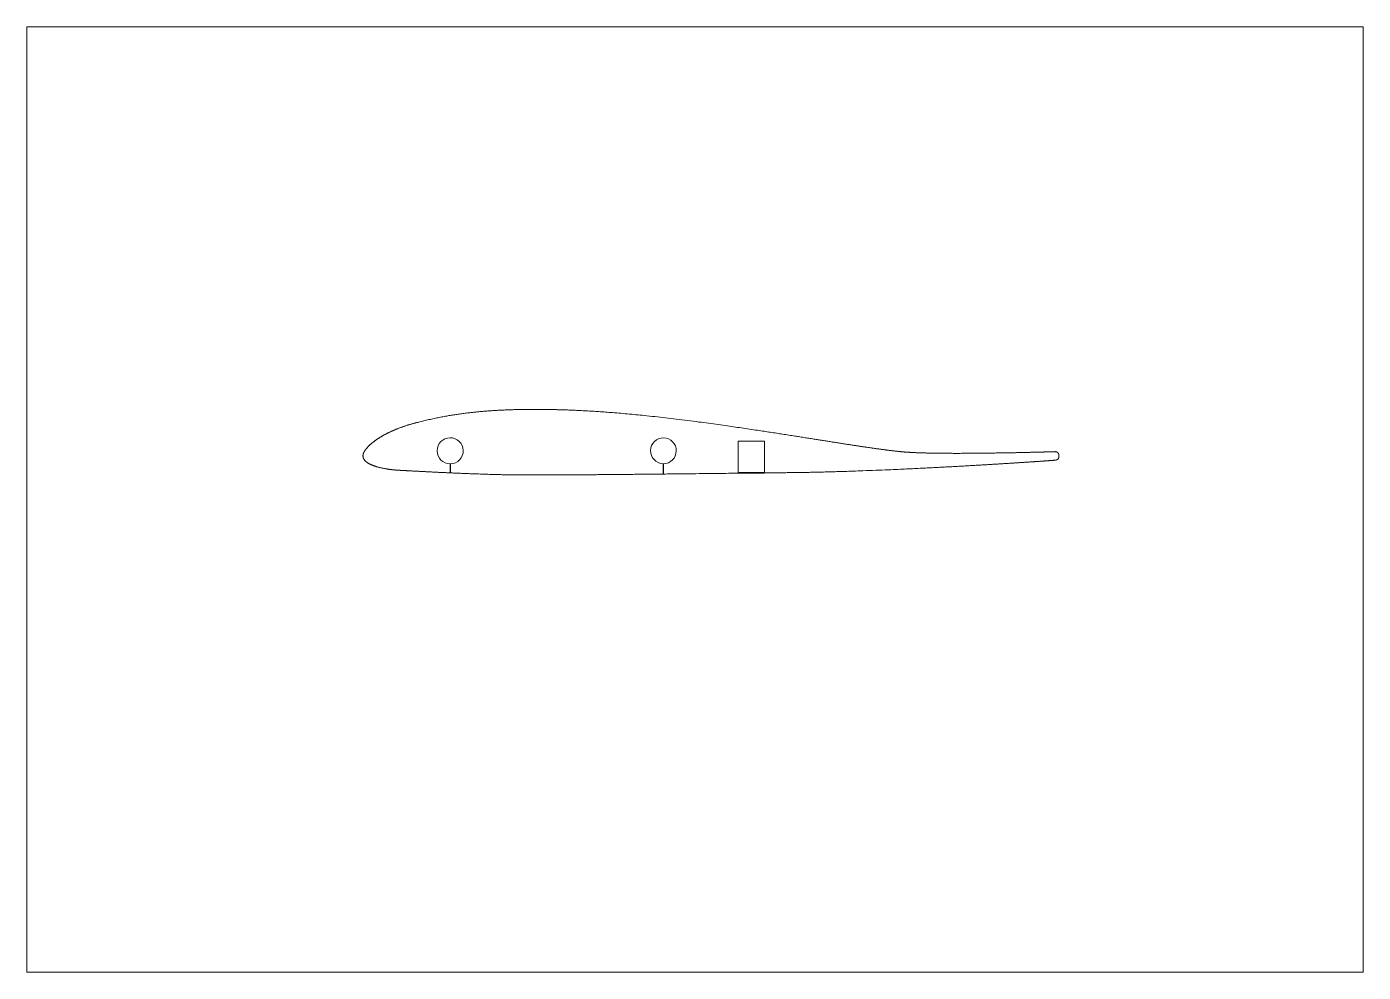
# Paper-space layout 'Sheet' of a CAD drawing. Header units: millimetres. Extents: x 0 to 420, y 0 to 297.
# The model-space entities are those that its viewports show. They can reach past a viewport. Long polylines and large blocks are cut down to what shows.
import ezdxf

# ---------------------------------------------------------------- set-up
doc = ezdxf.new("R2010")
doc.units = ezdxf.units.MM
doc.layers.add('Geometries', color=7, linetype='Continuous')

msp = doc.modelspace()

# ---------------------------------------------------------------- linework, layer by layer
at = {"layer": 'Geometries', "linetype": 'Continuous', "lineweight": 13}
for p, q in [((223.59, 166.86), (223.59, 156.99)), ((231.79, 166.86), (223.59, 166.86)), ((231.79, 156.85), (231.79, 166.86)), ((133.07, 156.87), (133.07, 159.7)), ((133.17, 159.7), (133.17, 156.86)), ((199.95, 156.5), (199.95, 159.75)), ((200.05, 159.75), (200.05, 156.5)), ((231.69, 156.99), (223.59, 156.99)), ((231.69, 156.75), (223.59, 156.75)), ((231.69, 156.75), (231.69, 156.99))]:
    msp.add_line(p, q, dxfattribs=at)
at = {"layer": 'Geometries', "linetype": 'Continuous', "lineweight": 13, "flags": 128}
for points in [[(323.2, 163.53), (323.14, 163.52), (323.08, 163.52), (323.02, 163.52), (322.95, 163.52), (322.89, 163.52), (322.82, 163.51), (322.76, 163.51), (322.69, 163.51), (322.62, 163.51), (322.55, 163.51), (322.48, 163.5), (322.4, 163.5), (322.33, 163.5), (322.25, 163.5), (322.17, 163.49), (322.09, 163.49), (322.01, 163.49), (321.93, 163.49), (321.85, 163.49), (321.76, 163.48), (321.67, 163.48), (321.59, 163.48), (321.5, 163.48), (321.4, 163.47), (321.3, 163.47), (321.2, 163.47), (321.09, 163.46), (320.99, 163.46), (320.88, 163.46), (320.76, 163.45), (320.65, 163.45), (320.53, 163.45), (320.41, 163.45), (320.29, 163.44), (320.17, 163.44), (320.06, 163.44), (319.94, 163.43), (319.82, 163.43), (319.7, 163.43), (319.58, 163.42), (319.45, 163.42), (319.33, 163.42), (319.2, 163.41), (319.07, 163.41), (318.95, 163.41), (318.82, 163.4), (318.69, 163.4), (318.56, 163.4), (318.42, 163.39), (318.28, 163.39), (318.13, 163.38), (317.99, 163.38), (317.84, 163.38), (317.69, 163.37), (317.55, 163.37), (317.41, 163.37), (317.26, 163.36), (317.12, 163.36), (316.97, 163.36), (316.81, 163.35), (316.64, 163.35), (316.48, 163.34), (316.31, 163.34), (316.14, 163.33), (315.97, 163.33), (315.8, 163.33), (315.62, 163.32), (315.42, 163.32), (315.22, 163.31), (315.02, 163.31), (314.82, 163.3), (314.61, 163.3), (314.4, 163.29), (314.19, 163.29), (314, 163.28), (313.81, 163.28), (313.61, 163.28), (313.41, 163.27), (313.21, 163.27), (313.02, 163.26), (312.8, 163.26), (312.58, 163.25), (312.36, 163.25), (312.14, 163.24), (311.91, 163.24), (311.69, 163.23), (311.47, 163.23), (311.25, 163.22), (311.02, 163.22), (310.75, 163.21), (310.49, 163.21), (310.21, 163.2), (309.94, 163.2), (309.67, 163.19), (309.39, 163.19), (309.11, 163.18), (308.84, 163.18), (308.56, 163.17), (308.27, 163.17), (307.99, 163.16), (307.71, 163.16), (307.37, 163.15), (307.04, 163.14), (306.7, 163.14), (306.36, 163.13), (306.01, 163.13), (305.66, 163.12), (305.31, 163.12), (304.96, 163.11), (304.6, 163.11), (304.26, 163.1), (303.91, 163.09), (303.56, 163.09), (303.21, 163.09), (302.79, 163.08), (302.37, 163.07), (301.94, 163.07), (301.52, 163.06), (301.1, 163.06), (300.68, 163.05), (300.09, 163.05), (299.5, 163.04), (298.91, 163.04), (298.31, 163.03), (297.72, 163.03), (297.13, 163.02), (296.54, 163.02), (296.07, 163.01), (295.61, 163.01), (295.15, 163.01), (294.68, 163.01), (294.22, 163.01), (293.76, 163.01), (293.3, 163), (292.85, 163), (292.41, 163), (291.96, 163), (291.51, 163), (291.17, 163), (290.82, 163.01), (290.47, 163.01), (290.13, 163.01), (289.82, 163.01), (289.51, 163.01), (289.21, 163.01), (288.91, 163.01), (288.6, 163.02), (288.3, 163.02), (288, 163.02), (287.7, 163.02), (287.42, 163.03), (287.14, 163.03), (286.86, 163.03), (286.58, 163.04), (286.3, 163.04), (286.03, 163.04), (285.77, 163.05), (285.51, 163.05), (285.26, 163.05), (285, 163.06), (284.75, 163.06), (284.49, 163.07), (284.24, 163.07), (283.99, 163.08), (283.75, 163.08), (283.5, 163.09), (283.26, 163.09), (283.02, 163.1), (282.78, 163.1), (282.55, 163.11), (282.35, 163.12), (282.15, 163.12), (281.96, 163.13), (281.76, 163.13), (281.57, 163.14), (281.38, 163.14), (281.19, 163.15), (281.02, 163.16), (280.84, 163.16), (280.66, 163.17), (280.49, 163.17), (280.31, 163.18), (280.14, 163.19), (279.97, 163.19), (279.79, 163.2), (279.62, 163.21), (279.46, 163.21), (279.3, 163.22), (279.13, 163.23), (278.97, 163.23), (278.81, 163.24), (278.66, 163.25), (278.5, 163.26), (278.35, 163.26), (278.2, 163.27), (278.05, 163.28), (277.91, 163.29), (277.77, 163.3), (277.63, 163.3), (277.49, 163.31), (277.36, 163.32), (277.22, 163.33), (277.09, 163.34), (276.96, 163.34), (276.82, 163.35), (276.69, 163.36), (276.48, 163.38), (276.39, 163.38), (276.3, 163.39), (276.19, 163.4), (276.09, 163.41), (275.98, 163.41), (275.84, 163.42), (275.7, 163.44), (275.56, 163.45), (275.42, 163.46), (275.28, 163.47), (275.14, 163.49), (274.99, 163.5), (274.83, 163.51), (274.67, 163.53), (274.51, 163.54), (274.34, 163.56), (274.17, 163.58), (274, 163.59), (273.83, 163.61), (273.66, 163.63), (273.49, 163.65), (273.31, 163.67), (273.14, 163.69), (272.96, 163.71), (272.78, 163.73), (272.61, 163.75), (272.44, 163.77), (272.27, 163.79), (272.1, 163.8), (271.93, 163.82), (271.76, 163.85), (271.59, 163.87), (271.41, 163.89), (271.22, 163.91), (271.03, 163.93), (270.83, 163.96), (270.63, 163.98), (270.43, 164.01), (270.23, 164.03), (270.03, 164.06), (269.83, 164.09), (269.62, 164.11), (269.41, 164.14), (269.21, 164.17), (269, 164.19), (268.8, 164.22), (268.59, 164.25), (268.37, 164.28), (268.16, 164.31), (267.94, 164.34), (267.72, 164.37), (267.51, 164.4), (267.29, 164.43), (267.07, 164.46), (266.85, 164.49), (266.63, 164.52), (266.4, 164.55), (266.17, 164.58), (265.95, 164.62), (265.71, 164.65), (265.48, 164.68), (265.25, 164.72), (265.01, 164.75), (264.76, 164.79), (264.51, 164.82), (264.26, 164.86), (264, 164.9), (263.75, 164.93), (263.49, 164.97), (263.25, 165.01), (263, 165.04), (262.76, 165.08), (262.51, 165.12), (262.26, 165.16), (262.01, 165.19), (261.76, 165.23), (261.5, 165.27), (261.25, 165.31), (260.99, 165.35), (260.74, 165.38), (260.49, 165.42), (260.24, 165.46), (259.98, 165.5), (259.69, 165.54), (259.4, 165.59), (259.1, 165.64), (258.8, 165.68), (258.51, 165.73), (258.21, 165.77), (257.91, 165.82), (257.61, 165.87), (257.29, 165.91), (256.97, 165.96), (256.65, 166.01), (256.33, 166.06), (256, 166.12), (255.68, 166.17), (255.37, 166.21), (255.05, 166.26), (254.74, 166.31), (254.42, 166.36), (254.11, 166.41), (253.79, 166.46), (253.47, 166.51), (253.15, 166.56), (252.81, 166.62), (252.47, 166.67), (252.13, 166.72), (251.79, 166.78), (251.44, 166.83), (251.1, 166.89), (250.75, 166.94), (250.41, 167), (250.06, 167.05), (249.71, 167.11), (249.36, 167.16), (249.01, 167.22), (248.67, 167.27), (248.34, 167.32), (248, 167.38), (247.67, 167.43), (247.33, 167.48), (246.94, 167.54), (246.54, 167.61), (246.15, 167.67), (245.75, 167.73), (245.36, 167.79), (244.97, 167.86), (244.57, 167.92), (244.18, 167.98), (243.78, 168.04), (243.38, 168.11), (242.97, 168.17), (242.57, 168.24), (242.16, 168.3), (241.75, 168.36), (241.34, 168.43), (240.93, 168.49), (240.44, 168.57), (239.96, 168.64), (239.47, 168.72), (238.99, 168.8), (238.5, 168.87), (238.01, 168.95), (237.54, 169.02), (237.08, 169.09), (236.61, 169.17), (236.14, 169.24), (235.67, 169.31), (235.18, 169.39), (234.68, 169.47), (234.17, 169.54), (233.67, 169.62), (233.17, 169.7), (232.66, 169.77), (232.18, 169.85), (231.7, 169.92), (231.22, 169.99), (230.74, 170.07), (230.26, 170.14), (229.64, 170.23), (229.02, 170.33), (228.4, 170.42), (227.78, 170.51), (227.16, 170.6), (226.53, 170.7), (225.91, 170.79), (225.28, 170.88), (224.65, 170.97), (224.02, 171.07), (223.39, 171.16), (222.76, 171.25), (222.14, 171.34), (221.51, 171.43), (220.89, 171.52), (220.26, 171.61), (219.52, 171.71), (218.77, 171.82), (218.02, 171.92), (217.27, 172.03), (216.52, 172.13), (215.77, 172.23), (215.01, 172.34), (214.26, 172.44), (213.5, 172.54), (212.74, 172.64), (211.99, 172.74), (211.23, 172.84), (210.33, 172.96), (209.43, 173.08), (208.54, 173.19), (207.64, 173.3), (206.76, 173.42), (205.88, 173.52), (205, 173.63), (204.11, 173.74), (203.23, 173.85), (202.35, 173.95), (201.52, 174.05), (200.69, 174.14), (199.85, 174.24), (199.02, 174.33), (198.19, 174.43), (197.36, 174.52), (196.53, 174.61), (195.7, 174.7), (194.87, 174.78), (194.04, 174.87), (193.39, 174.94), (192.74, 175), (192.09, 175.07), (191.44, 175.13), (190.79, 175.19), (190.1, 175.26), (189.41, 175.32), (188.73, 175.39), (188.04, 175.45), (187.36, 175.51), (186.67, 175.57), (186.03, 175.62), (185.39, 175.68), (184.75, 175.73), (184.11, 175.78), (183.47, 175.83), (182.93, 175.87), (182.4, 175.92), (181.87, 175.95), (181.34, 175.99), (180.81, 176.03), (180.28, 176.07), (179.79, 176.1), (179.29, 176.14), (178.8, 176.17), (178.3, 176.2), (177.81, 176.23), (177.31, 176.26), (176.81, 176.29), (176.31, 176.32), (175.81, 176.35), (175.32, 176.38), (174.82, 176.4), (174.33, 176.43), (173.84, 176.45), (173.32, 176.48), (172.81, 176.5), (172.3, 176.53), (171.79, 176.55), (171.28, 176.57), (170.77, 176.59), (170.33, 176.61), (169.9, 176.62), (169.46, 176.64), (169.03, 176.65), (168.6, 176.66), (168.17, 176.68), (167.74, 176.69), (167.33, 176.7), (167.02, 176.71), (166.73, 176.71), (166.47, 176.72), (166.22, 176.72), (165.89, 176.73), (165.56, 176.74), (165.24, 176.74), (164.91, 176.75), (164.59, 176.76), (164.27, 176.76), (163.94, 176.77), (163.63, 176.77), (163.29, 176.77), (162.96, 176.78), (162.63, 176.78), (162.3, 176.79), (161.97, 176.79), (161.65, 176.79), (161.3, 176.79), (160.94, 176.8), (160.59, 176.8), (160.25, 176.8), (159.9, 176.8), (159.56, 176.8), (159.22, 176.8), (158.89, 176.8), (158.55, 176.8), (158.21, 176.8), (157.88, 176.8), (157.54, 176.79), (157.2, 176.79), (156.87, 176.79), (156.54, 176.78), (156.21, 176.78), (155.88, 176.78), (155.55, 176.77), (155.23, 176.77), (154.9, 176.76), (154.58, 176.75), (154.26, 176.75), (153.94, 176.74), (153.64, 176.73), (153.35, 176.73), (153.06, 176.72), (152.77, 176.71), (152.49, 176.7), (152.2, 176.69), (151.89, 176.68), (151.58, 176.67), (151.27, 176.66), (150.96, 176.65), (150.65, 176.64), (150.35, 176.62), (150.04, 176.61), (149.71, 176.6), (149.38, 176.58), (149.05, 176.57), (148.72, 176.55), (148.39, 176.53), (148.07, 176.52), (147.74, 176.5), (147.42, 176.48), (147.1, 176.46), (146.78, 176.44), (146.46, 176.42), (146.15, 176.4), (145.84, 176.38), (145.53, 176.36), (145.21, 176.34), (144.89, 176.31), (144.58, 176.29), (144.26, 176.26), (143.95, 176.24), (143.63, 176.21), (143.32, 176.19), (143.01, 176.16), (142.69, 176.13), (142.37, 176.1), (142.04, 176.07), (141.72, 176.04), (141.4, 176.01), (141.08, 175.98), (140.77, 175.95), (140.45, 175.91), (140.14, 175.88), (139.82, 175.84), (139.51, 175.81), (139.2, 175.77), (138.83, 175.73), (138.46, 175.68), (138.1, 175.64), (137.74, 175.59), (137.37, 175.55), (137, 175.5), (136.63, 175.45), (136.27, 175.4), (135.91, 175.34), (135.55, 175.29), (135.19, 175.24), (134.84, 175.19), (134.48, 175.13), (134.12, 175.07), (133.77, 175.02), (133.41, 174.96), (133.05, 174.9), (132.69, 174.84), (132.34, 174.78), (131.98, 174.71), (131.58, 174.64), (131.19, 174.57), (130.8, 174.5), (130.4, 174.42), (130.01, 174.35), (129.62, 174.27), (129.23, 174.19), (128.83, 174.11), (128.43, 174.03), (128.02, 173.94), (127.61, 173.85), (127.2, 173.76), (126.79, 173.67), (126.38, 173.58), (125.97, 173.49), (125.56, 173.39), (125.16, 173.3), (124.75, 173.2), (124.34, 173.1), (123.93, 173), (123.57, 172.91), (123.21, 172.82), (122.85, 172.73), (122.61, 172.67), (122.37, 172.6), (122.16, 172.55), (122.07, 172.53), (122.03, 172.51), (122.02, 172.51), (122.01, 172.51), (122.01, 172.51), (122, 172.51), (122, 172.51), (121.99, 172.51), (121.77, 172.45), (121.55, 172.39), (121.34, 172.33), (121.12, 172.27), (120.91, 172.21), (120.69, 172.15), (120.48, 172.09), (120.29, 172.03), (120.1, 171.97), (119.91, 171.91), (119.72, 171.86), (119.53, 171.8), (119.35, 171.74), (119.16, 171.68), (118.98, 171.62), (118.8, 171.56), (118.62, 171.5), (118.44, 171.44), (118.26, 171.38), (118.1, 171.32), (117.93, 171.26), (117.77, 171.2), (117.6, 171.14), (117.44, 171.08), (117.27, 171.02), (117.1, 170.96), (116.94, 170.89), (116.77, 170.83), (116.6, 170.76), (116.44, 170.7), (116.29, 170.64), (116.14, 170.58), (115.99, 170.51), (115.84, 170.45), (115.69, 170.39), (115.52, 170.32), (115.36, 170.25), (115.2, 170.18), (115.04, 170.11), (114.88, 170.04), (114.72, 169.97), (114.57, 169.9), (114.41, 169.83), (114.27, 169.76), (114.12, 169.69), (113.98, 169.62), (113.84, 169.56), (113.7, 169.49), (113.56, 169.42), (113.43, 169.35), (113.3, 169.29), (113.17, 169.22), (113.05, 169.16), (112.92, 169.09), (112.78, 169.02), (112.64, 168.95), (112.51, 168.88), (112.37, 168.8), (112.24, 168.73), (112.11, 168.66), (111.98, 168.58), (111.85, 168.51), (111.72, 168.44), (111.6, 168.36), (111.47, 168.29), (111.35, 168.22), (111.23, 168.14), (111.11, 168.07), (110.99, 168), (110.87, 167.92), (110.75, 167.84), (110.63, 167.77), (110.51, 167.69), (110.39, 167.61), (110.27, 167.54), (110.16, 167.46), (110.05, 167.38), (109.94, 167.31), (109.83, 167.23), (109.72, 167.16), (109.61, 167.08), (109.51, 167.01), (109.41, 166.93), (109.31, 166.86), (109.22, 166.79), (109.13, 166.73), (109.04, 166.66), (108.95, 166.59), (108.87, 166.52), (108.78, 166.45), (108.7, 166.38), (108.61, 166.32), (108.53, 166.25), (108.45, 166.18), (108.37, 166.12), (108.28, 166.04), (108.19, 165.96), (108.1, 165.88), (108.01, 165.8), (107.94, 165.74), (107.86, 165.67), (107.79, 165.61), (107.72, 165.54), (107.66, 165.48), (107.59, 165.41), (107.51, 165.34), (107.44, 165.26), (107.36, 165.19), (107.29, 165.11), (107.23, 165.05), (107.16, 164.98), (107.1, 164.91), (107.04, 164.85), (106.99, 164.78), (106.93, 164.72), (106.87, 164.66), (106.82, 164.59), (106.77, 164.53), (106.72, 164.47), (106.67, 164.42), (106.62, 164.36), (106.58, 164.3), (106.53, 164.24), (106.48, 164.17), (106.43, 164.11), (106.39, 164.04), (106.34, 163.97), (106.3, 163.91), (106.26, 163.86), (106.22, 163.8), (106.19, 163.74), (106.15, 163.69), (106.12, 163.63), (106.09, 163.58), (106.06, 163.52), (106.03, 163.47), (106, 163.41), (105.97, 163.36), (105.95, 163.31), (105.92, 163.26), (105.9, 163.21), (105.88, 163.15), (105.85, 163.1), (105.83, 163.05), (105.81, 163), (105.8, 162.95), (105.78, 162.9), (105.77, 162.85), (105.75, 162.81)], [(105.75, 162.81), (105.74, 162.75), (105.73, 162.7), (105.72, 162.65), (105.71, 162.6), (105.7, 162.55), (105.69, 162.51), (105.68, 162.46), (105.68, 162.41), (105.67, 162.36), (105.67, 162.31), (105.67, 162.25), (105.67, 162.19), (105.67, 162.14), (105.67, 162.08), (105.68, 162.03), (105.68, 161.98), (105.69, 161.92), (105.7, 161.87), (105.71, 161.82), (105.72, 161.77), (105.73, 161.71), (105.74, 161.67), (105.76, 161.62), (105.77, 161.57), (105.79, 161.52), (105.81, 161.48), (105.83, 161.42), (105.85, 161.37), (105.88, 161.32), (105.91, 161.26), (105.93, 161.21), (105.96, 161.16), (106, 161.11), (106.03, 161.06), (106.06, 161.02), (106.09, 160.97), (106.12, 160.93), (106.16, 160.88), (106.19, 160.84), (106.24, 160.79), (106.28, 160.73), (106.33, 160.68), (106.38, 160.63), (106.43, 160.58), (106.48, 160.53), (106.53, 160.48), (106.59, 160.44), (106.64, 160.39), (106.7, 160.34), (106.76, 160.29), (106.82, 160.24), (106.88, 160.2), (106.95, 160.15), (107.01, 160.11), (107.08, 160.06), (107.15, 160.01), (107.23, 159.96), (107.31, 159.91), (107.39, 159.87), (107.47, 159.82), (107.55, 159.77), (107.63, 159.73), (107.71, 159.68), (107.8, 159.64), (107.89, 159.6), (107.97, 159.55), (108.06, 159.51), (108.15, 159.47), (108.24, 159.43), (108.34, 159.38), (108.45, 159.34), (108.55, 159.3), (108.66, 159.25), (108.77, 159.21), (108.88, 159.17), (108.98, 159.13), (109.1, 159.09), (109.21, 159.05), (109.33, 159.01), (109.45, 158.97), (109.57, 158.93), (109.69, 158.89), (109.81, 158.85), (109.96, 158.81), (110.11, 158.76), (110.26, 158.72), (110.41, 158.68), (110.56, 158.64), (110.71, 158.6), (110.86, 158.56), (111.01, 158.52), (111.16, 158.49), (111.34, 158.44), (111.52, 158.4), (111.7, 158.36), (111.88, 158.33), (112.06, 158.29), (112.24, 158.26), (112.39, 158.23), (112.54, 158.2), (112.69, 158.17), (112.84, 158.14), (112.99, 158.12), (113.14, 158.09), (113.28, 158.07), (113.42, 158.05), (113.55, 158.03), (113.68, 158.01), (113.81, 157.99), (113.94, 157.97), (114.06, 157.96), (114.17, 157.94), (114.27, 157.93), (114.38, 157.91), (114.48, 157.9), (114.58, 157.89), (114.68, 157.88), (114.78, 157.86), (114.88, 157.85), (114.97, 157.84), (115.05, 157.83), (115.14, 157.82), (115.22, 157.82), (115.3, 157.81), (115.38, 157.8), (115.45, 157.79), (115.53, 157.79), (115.6, 157.78), (115.67, 157.77), (115.73, 157.77), (115.79, 157.76), (115.85, 157.76), (115.92, 157.75), (115.97, 157.75), (116.03, 157.74), (116.09, 157.74), (116.14, 157.73), (116.19, 157.73), (116.24, 157.73), (116.29, 157.72), (116.34, 157.72), (116.38, 157.72), (116.42, 157.72), (116.46, 157.71), (116.47, 157.71), (116.48, 157.71), (116.48, 157.71), (116.48, 157.71), (116.48, 157.71), (116.48, 157.71), (116.48, 157.71), (116.49, 157.71), (116.54, 157.71), (116.59, 157.71), (116.65, 157.7), (116.71, 157.7), (116.76, 157.7), (116.83, 157.69), (116.89, 157.69), (116.95, 157.69), (117.01, 157.69), (117.07, 157.68), (117.13, 157.68), (117.19, 157.67), (117.26, 157.67), (117.32, 157.67), (117.39, 157.66), (117.46, 157.66), (117.53, 157.66), (117.6, 157.65), (117.67, 157.65), (117.76, 157.64), (117.85, 157.64), (117.94, 157.63), (118.03, 157.63), (118.12, 157.62), (118.22, 157.62), (118.32, 157.61), (118.42, 157.61), (118.52, 157.6), (118.62, 157.6), (118.73, 157.59), (118.83, 157.59), (118.94, 157.58), (119.05, 157.57), (119.16, 157.57), (119.27, 157.56), (119.39, 157.55), (119.51, 157.55), (119.62, 157.54), (119.74, 157.54), (119.86, 157.53), (119.99, 157.52), (120.11, 157.52), (120.24, 157.51), (120.36, 157.5), (120.49, 157.49), (120.62, 157.49), (120.75, 157.48), (120.88, 157.47), (121.01, 157.47), (121.15, 157.46), (121.28, 157.45), (121.42, 157.44), (121.56, 157.44), (121.7, 157.43), (121.85, 157.42), (121.99, 157.41), (122.14, 157.41), (122.28, 157.4), (122.43, 157.39), (122.58, 157.38), (122.73, 157.37), (122.88, 157.37), (123.05, 157.36), (123.22, 157.35), (123.39, 157.34), (123.56, 157.33), (123.74, 157.32), (123.92, 157.31), (124.09, 157.3), (124.28, 157.29), (124.46, 157.28), (124.64, 157.28), (124.83, 157.27), (125.01, 157.26), (125.2, 157.25), (125.4, 157.24), (125.6, 157.23), (125.8, 157.22), (126, 157.21), (126.21, 157.2), (126.41, 157.18), (126.62, 157.17), (126.82, 157.16), (127.03, 157.15), (127.24, 157.14), (127.46, 157.13), (127.67, 157.12), (127.92, 157.11), (128.18, 157.1), (128.43, 157.08), (128.69, 157.07), (128.95, 157.06), (129.22, 157.05), (129.48, 157.03), (129.75, 157.02), (130.02, 157.01), (130.29, 157), (130.56, 156.98), (130.83, 156.97), (131.1, 156.96), (131.38, 156.94), (131.65, 156.93), (131.94, 156.92), (132.22, 156.91), (132.5, 156.89), (132.78, 156.88), (133.07, 156.87)], [(231.79, 156.85), (232.35, 156.85), (232.9, 156.86), (233.46, 156.87), (234.01, 156.87), (234.56, 156.88), (235.11, 156.88), (235.62, 156.89), (236.13, 156.9), (236.65, 156.9), (237.16, 156.91), (237.67, 156.91), (238.09, 156.92), (238.51, 156.92), (238.93, 156.93), (239.35, 156.93), (239.77, 156.94), (240.18, 156.94), (240.46, 156.95), (240.74, 156.95), (241.02, 156.95), (241.3, 156.96), (241.58, 156.96), (241.86, 156.96), (242.14, 156.97), (242.56, 156.97), (242.98, 156.98), (243.4, 156.99), (243.82, 156.99), (244.25, 157), (244.67, 157.01), (245.08, 157.02), (245.48, 157.02), (245.88, 157.03), (246.29, 157.04), (246.7, 157.05), (247.22, 157.06), (247.74, 157.07), (248.26, 157.08), (248.79, 157.09), (249.31, 157.11), (249.84, 157.12), (250.37, 157.13), (250.9, 157.14), (251.43, 157.16), (251.96, 157.17), (252.5, 157.19), (253.03, 157.2), (253.56, 157.22), (254.09, 157.23), (254.61, 157.25), (255.14, 157.26), (255.77, 157.28), (256.41, 157.3), (257.04, 157.32), (257.68, 157.34), (258.31, 157.36), (258.95, 157.39), (259.71, 157.41), (260.48, 157.44), (261.25, 157.46), (262.02, 157.49), (262.78, 157.52), (263.79, 157.56), (264.8, 157.6), (265.81, 157.64), (266.79, 157.67), (267.77, 157.71), (268.76, 157.75), (269.74, 157.8), (270.72, 157.84), (271.49, 157.87), (272.25, 157.9), (273.02, 157.94), (273.79, 157.97), (274.56, 158.01), (275.19, 158.03), (275.83, 158.06), (276.46, 158.09), (277.1, 158.12), (277.73, 158.15), (278.36, 158.18), (278.96, 158.21), (279.55, 158.24), (280.14, 158.27), (280.73, 158.3), (281.32, 158.32), (281.86, 158.35), (282.39, 158.38), (282.92, 158.4), (283.45, 158.43), (283.98, 158.46), (284.51, 158.48), (285.04, 158.51), (285.52, 158.54), (286, 158.56), (286.48, 158.58), (286.95, 158.61), (287.43, 158.63), (287.9, 158.66), (288.38, 158.68), (288.85, 158.71), (289.32, 158.73), (289.79, 158.76), (290.25, 158.78), (290.72, 158.81), (291.16, 158.83), (291.59, 158.86), (292.02, 158.88), (292.46, 158.9), (292.89, 158.93), (293.3, 158.95), (293.71, 158.97), (294.12, 159), (294.53, 159.02), (294.94, 159.04), (295.34, 159.06), (295.72, 159.09), (296.1, 159.11), (296.48, 159.13), (296.85, 159.15), (297.23, 159.17), (297.6, 159.19), (297.97, 159.21), (298.34, 159.24), (298.71, 159.26), (299.07, 159.28), (299.43, 159.3), (299.78, 159.32), (300.14, 159.34), (300.49, 159.36), (300.79, 159.38), (301.09, 159.4), (301.38, 159.41), (301.67, 159.43), (301.97, 159.45), (302.26, 159.47), (302.53, 159.48), (302.8, 159.5), (303.08, 159.51), (303.35, 159.53), (303.61, 159.55), (303.88, 159.56), (304.15, 159.58), (304.41, 159.6), (304.68, 159.61), (304.94, 159.63), (305.2, 159.64), (305.45, 159.66), (305.71, 159.67), (305.96, 159.69), (306.23, 159.71), (306.5, 159.72), (306.77, 159.74), (307.04, 159.76), (307.3, 159.77), (307.57, 159.79), (307.81, 159.8), (308.06, 159.82), (308.3, 159.84), (308.55, 159.85), (308.79, 159.87), (309.03, 159.88), (309.27, 159.9), (309.51, 159.91), (309.74, 159.93), (309.98, 159.94), (310.2, 159.96), (310.43, 159.97), (310.66, 159.98), (310.88, 160), (311.11, 160.01), (311.33, 160.03), (311.56, 160.04), (311.78, 160.06), (312, 160.07), (312.22, 160.08), (312.43, 160.1), (312.64, 160.11), (312.85, 160.13), (313.07, 160.14), (313.28, 160.15), (313.49, 160.17), (313.7, 160.18), (313.9, 160.19), (314.11, 160.21), (314.31, 160.22), (314.5, 160.23), (314.68, 160.25), (314.86, 160.26), (315.04, 160.27), (315.21, 160.28), (315.39, 160.29), (315.56, 160.31), (315.72, 160.32), (315.88, 160.33), (316.04, 160.34), (316.19, 160.35), (316.34, 160.36), (316.5, 160.37), (316.65, 160.38), (316.8, 160.39), (316.95, 160.4), (317.09, 160.41), (317.24, 160.42), (317.38, 160.43), (317.52, 160.44), (317.65, 160.45), (317.79, 160.46), (317.92, 160.46), (318.05, 160.47), (318.19, 160.48), (318.32, 160.49), (318.46, 160.5), (318.59, 160.51), (318.72, 160.52), (318.85, 160.53), (318.97, 160.54), (319.09, 160.55), (319.21, 160.55), (319.33, 160.56), (319.45, 160.57), (319.56, 160.58), (319.68, 160.59), (319.79, 160.6), (319.9, 160.6), (320.01, 160.61), (320.12, 160.62), (320.23, 160.63), (320.33, 160.63), (320.44, 160.64), (320.55, 160.65), (320.66, 160.66), (320.76, 160.67), (320.87, 160.67), (320.98, 160.68), (321.08, 160.69), (321.17, 160.69), (321.27, 160.7), (321.36, 160.71), (321.45, 160.72), (321.55, 160.72), (321.63, 160.73), (321.72, 160.74), (321.81, 160.74), (321.89, 160.75), (321.98, 160.75), (322.06, 160.76), (322.14, 160.77), (322.22, 160.77), (322.3, 160.78), (322.37, 160.78), (322.45, 160.79), (322.52, 160.79), (322.6, 160.8), (322.67, 160.81), (322.74, 160.81), (322.8, 160.82), (322.87, 160.82), (322.93, 160.83), (323, 160.83), (323.06, 160.84), (323.12, 160.84), (323.18, 160.85), (323.24, 160.85), (323.3, 160.86), (323.36, 160.86)], [(324.33, 161.94), (324.33, 161.97), (324.33, 162), (324.33, 162.03), (324.33, 162.06), (324.33, 162.09), (324.33, 162.12), (324.33, 162.14), (324.33, 162.17), (324.33, 162.19), (324.33, 162.21), (324.33, 162.23), (324.33, 162.25), (324.33, 162.27), (324.33, 162.29), (324.33, 162.3), (324.33, 162.32), (324.33, 162.33), (324.33, 162.35), (324.33, 162.36), (324.33, 162.38), (324.33, 162.39), (324.33, 162.4), (324.33, 162.41), (324.33, 162.41), (324.33, 162.42), (324.33, 162.43), (324.33, 162.43), (324.33, 162.44), (324.33, 162.44), (324.33, 162.44), (324.33, 162.44), (324.33, 162.44), (324.33, 162.44), (324.33, 162.45), (324.33, 162.45), (324.33, 162.45), (324.33, 162.45), (324.33, 162.45), (324.33, 162.45), (324.33, 162.49), (324.33, 162.52), (324.32, 162.56), (324.32, 162.6), (324.31, 162.64), (324.3, 162.68), (324.29, 162.72), (324.28, 162.76), (324.27, 162.8), (324.25, 162.84), (324.24, 162.88), (324.22, 162.92), (324.2, 162.95), (324.18, 162.99), (324.15, 163.03), (324.13, 163.06), (324.1, 163.1), (324.08, 163.13), (324.05, 163.16), (324.02, 163.19), (323.99, 163.22), (323.96, 163.25), (323.93, 163.27), (323.9, 163.3), (323.87, 163.32), (323.84, 163.34), (323.8, 163.37), (323.77, 163.38), (323.73, 163.4), (323.7, 163.42), (323.66, 163.44), (323.62, 163.46), (323.58, 163.47), (323.54, 163.48), (323.49, 163.49), (323.45, 163.5), (323.41, 163.51), (323.37, 163.52), (323.33, 163.52), (323.28, 163.52), (323.24, 163.53), (323.2, 163.53)], [(323.36, 160.86), (323.41, 160.88), (323.46, 160.89), (323.51, 160.91), (323.56, 160.92), (323.6, 160.94), (323.65, 160.96), (323.69, 160.98), (323.73, 160.99), (323.77, 161.01), (323.8, 161.03), (323.84, 161.05), (323.87, 161.06), (323.9, 161.08), (323.93, 161.1), (323.96, 161.12), (323.99, 161.14), (324.02, 161.16), (324.04, 161.18), (324.07, 161.21), (324.09, 161.23), (324.11, 161.25), (324.13, 161.27), (324.15, 161.29), (324.17, 161.32), (324.18, 161.34), (324.2, 161.37), (324.22, 161.39), (324.23, 161.42), (324.25, 161.45), (324.26, 161.48), (324.27, 161.51), (324.28, 161.54), (324.29, 161.56), (324.3, 161.59), (324.3, 161.63), (324.31, 161.66), (324.32, 161.7), (324.32, 161.73), (324.33, 161.77), (324.33, 161.81), (324.33, 161.85), (324.33, 161.89), (324.33, 161.94)], [(133.17, 156.86), (133.5, 156.85), (133.83, 156.83), (134.16, 156.82), (134.49, 156.81), (134.83, 156.79), (135.16, 156.78), (135.56, 156.76), (135.96, 156.74), (136.36, 156.73), (136.76, 156.71), (137.17, 156.69), (137.58, 156.68), (137.99, 156.66), (138.41, 156.64), (138.82, 156.63), (139.24, 156.61), (139.66, 156.6), (140.24, 156.57), (140.83, 156.55), (141.41, 156.53), (142, 156.51), (142.59, 156.49), (143.36, 156.47), (144.13, 156.44), (144.9, 156.42), (145.39, 156.4), (145.87, 156.39), (146.36, 156.37), (146.85, 156.36), (147.33, 156.35), (147.82, 156.34), (148.19, 156.33), (148.57, 156.32), (148.95, 156.31), (149.33, 156.3), (149.7, 156.29), (150.07, 156.28), (150.45, 156.28), (150.82, 156.27), (151.19, 156.26), (151.56, 156.25), (151.92, 156.25), (152.29, 156.24), (152.61, 156.24), (152.93, 156.23), (153.24, 156.23), (153.45, 156.23), (153.66, 156.22), (153.84, 156.22), (153.92, 156.22), (153.93, 156.22), (153.94, 156.22), (153.95, 156.22), (153.96, 156.22), (153.97, 156.22), (153.98, 156.22), (153.98, 156.22), (154.08, 156.22), (154.18, 156.22), (154.28, 156.22), (154.38, 156.22), (154.48, 156.22), (154.59, 156.22), (154.69, 156.21), (154.81, 156.21), (154.93, 156.21), (155.05, 156.21), (155.17, 156.21), (155.29, 156.21), (155.42, 156.21), (155.54, 156.21), (155.67, 156.21), (155.8, 156.21), (155.93, 156.21), (156.06, 156.21), (156.19, 156.21), (156.32, 156.2), (156.45, 156.2), (156.59, 156.2), (156.73, 156.2), (156.87, 156.2), (157.01, 156.2), (157.16, 156.2), (157.3, 156.2), (157.44, 156.2), (157.59, 156.2), (157.73, 156.2), (157.88, 156.2), (158.03, 156.2), (158.19, 156.2), (158.34, 156.2), (158.5, 156.2), (158.65, 156.2), (158.81, 156.2), (158.97, 156.2), (159.13, 156.2), (159.29, 156.2), (159.46, 156.2), (159.62, 156.2), (159.78, 156.2), (159.95, 156.2), (160.11, 156.2), (160.28, 156.2), (160.48, 156.2), (160.68, 156.2), (160.89, 156.2), (161.09, 156.2), (161.3, 156.2), (161.51, 156.2), (161.72, 156.2), (161.93, 156.2), (162.14, 156.2), (162.36, 156.2), (162.57, 156.2), (162.79, 156.21), (163, 156.21), (163.21, 156.21), (163.42, 156.21), (163.63, 156.21), (163.84, 156.21), (164.06, 156.21), (164.28, 156.21), (164.5, 156.21), (164.72, 156.21), (164.94, 156.21), (165.17, 156.21), (165.39, 156.21), (165.62, 156.22), (165.86, 156.22), (166.1, 156.22), (166.34, 156.22), (166.59, 156.22), (166.83, 156.22), (167.08, 156.22), (167.33, 156.22), (167.58, 156.23), (167.83, 156.23), (168.08, 156.23), (168.33, 156.23), (168.59, 156.23), (168.83, 156.23), (169.07, 156.23), (169.32, 156.23), (169.56, 156.24), (169.81, 156.24), (170.07, 156.24), (170.34, 156.24), (170.6, 156.24), (170.87, 156.24), (171.14, 156.25), (171.41, 156.25), (171.66, 156.25), (171.92, 156.25), (172.18, 156.25), (172.44, 156.25), (172.7, 156.26), (172.99, 156.26), (173.28, 156.26), (173.57, 156.26), (173.87, 156.26), (174.17, 156.27), (174.46, 156.27), (174.76, 156.27), (175.06, 156.27), (175.38, 156.27), (175.69, 156.28), (176, 156.28), (176.32, 156.28), (176.64, 156.28), (176.96, 156.29), (177.28, 156.29), (177.63, 156.29), (177.99, 156.29), (178.35, 156.3), (178.7, 156.3), (179.07, 156.3), (179.43, 156.31), (179.79, 156.31), (180.15, 156.31), (180.52, 156.31), (180.89, 156.32), (181.25, 156.32), (181.61, 156.32), (181.98, 156.33), (182.34, 156.33), (182.72, 156.33), (183.09, 156.34), (183.47, 156.34), (183.85, 156.34), (184.22, 156.35), (184.6, 156.35), (184.97, 156.35), (185.35, 156.36), (185.72, 156.36), (186.17, 156.36), (186.63, 156.37), (187.08, 156.37), (187.53, 156.38), (187.99, 156.38), (188.45, 156.38), (188.95, 156.39), (189.45, 156.39), (189.95, 156.4), (190.46, 156.4), (190.96, 156.41), (191.47, 156.41), (191.98, 156.42), (192.54, 156.42), (193.11, 156.43), (193.67, 156.43), (194.24, 156.44), (194.81, 156.45), (195.38, 156.45), (195.95, 156.46), (196.52, 156.46), (197.1, 156.47), (197.67, 156.47), (198.24, 156.48), (198.81, 156.49), (199.38, 156.49), (199.95, 156.5)], [(200.05, 156.5), (200.73, 156.5), (201.41, 156.51), (202.09, 156.52), (202.78, 156.53), (203.46, 156.53), (204.15, 156.54), (204.96, 156.55), (205.77, 156.56), (206.58, 156.57), (207.39, 156.57), (208.36, 156.59), (209.33, 156.6), (210.3, 156.61), (211.28, 156.62), (212.25, 156.63), (213.22, 156.64), (214.19, 156.65), (215.16, 156.66), (216.13, 156.67), (217.11, 156.68), (218.08, 156.69), (219.04, 156.7), (219.81, 156.71), (220.56, 156.72), (221.32, 156.73), (222.08, 156.74), (222.84, 156.74), (223.59, 156.75)]]:
    msp.add_lwpolyline(points, dxfattribs=at)
at = {"layer": 'Geometries', "linetype": 'Continuous', "lineweight": 13}
for centre, radius, start, end in [((133.07, 163.8), 4.1, 271.3976, 270), ((200.07, 163.8), 4.05, 269.713, 268.2981)]:
    msp.add_arc(centre, radius, start, end, dxfattribs=at)

psp = doc.layouts.new('Sheet')

# ---------------------------------------------------------------- viewports
at = {"layer": '0'}
psp.add_viewport(center=(210, 148.5), size=(420, 297), view_center_point=(210, 148.5), view_height=297, dxfattribs=at)

doc.saveas('drawing.dxf')
